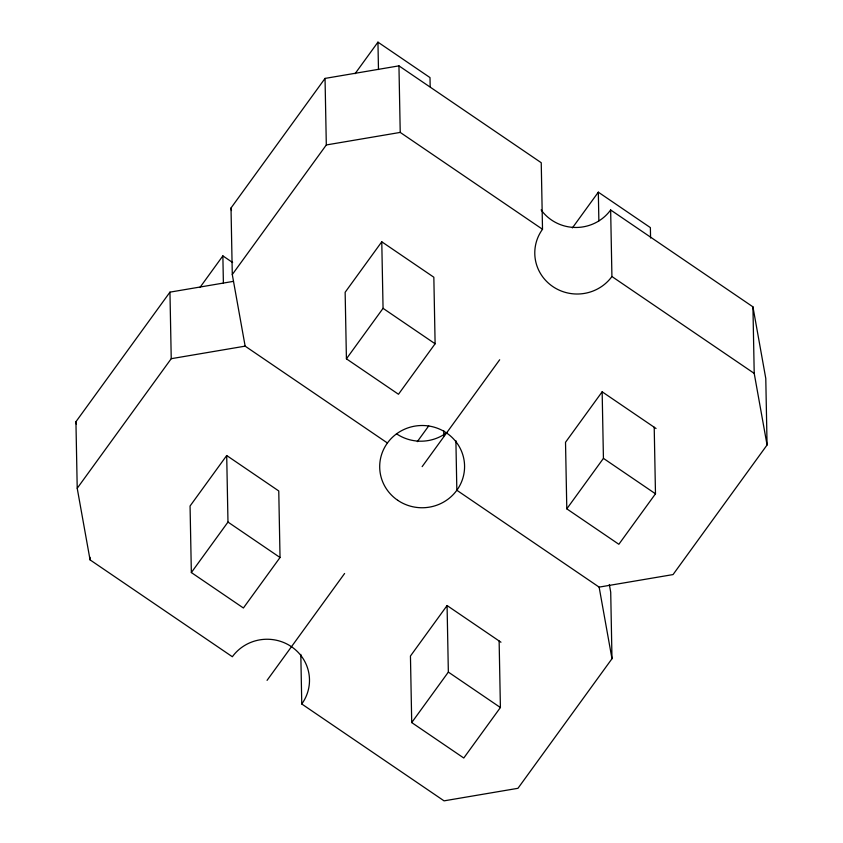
<?xml version="1.0" encoding="UTF-8"?>
<svg xmlns="http://www.w3.org/2000/svg" width="843" height="843" viewBox="0 0 843 843"><rect width="100%" height="100%" fill="white"/><g stroke="black" fill="none" stroke-linecap="round" stroke-linejoin="round"><path stroke-width="1.26" d="M609.331 584.505L610.711 592.176L611.986 658.72L517.96 788.31L444.05 800.85L301.762 703.989A42.435 41.117 -1.1 0 0 291.478 646.707A42.435 41.117 -1.1 0 0 232.352 656.739L90.064 559.878L77.219 488.276L75.933 421.721L169.959 292.142L233.49 281.351M387.432 443.007L245.144 346.146L232.289 274.533L231.014 207.989L325.04 78.41L398.95 65.859L541.238 162.72L542.513 229.275A42.435 41.117 -1.1 0 0 552.797 286.557A42.435 41.117 -1.1 0 0 611.923 276.525L754.211 373.386L767.067 444.988L673.041 574.578L599.131 587.118L456.843 490.257L455.894 440.668M199.97 287.442L222.868 255.882L232.626 262.531M355.051 73.71L377.949 42.15L430.004 77.588L430.172 86.724M77.219 488.276L171.234 358.686L169.959 292.142M232.289 274.533L326.315 144.954L325.04 78.41M226.704 455.526L190.065 506.011L191.35 572.555L243.406 607.993L280.034 557.508L278.759 490.963L226.704 455.526L227.979 522.07L191.35 572.555M381.774 241.793L345.145 292.279L346.42 358.823L398.476 394.261L435.114 343.775L433.839 277.231L381.774 241.793L383.059 308.338L346.42 358.823M417.296 441.658L428.739 425.884M572.376 227.926L598.319 192.172L650.375 227.61L650.575 238.042M267.062 680.364L344.597 573.493M422.143 466.632L499.678 359.761M500.953 642.218L447.075 605.548L410.446 656.033L411.721 722.577L463.776 758.015L500.405 707.53L499.13 640.975M656.033 428.486L602.155 391.805L565.516 442.301L566.802 508.845L618.857 544.283L655.485 493.798L654.21 427.243M411.721 722.577L448.35 672.092L447.075 605.548M566.802 508.845L603.43 458.36L602.155 391.805M326.315 144.954L400.225 132.414L542.513 229.275M171.234 358.686L245.144 346.146M541.122 209.907A42.435 41.117 -1.1 0 0 610.648 209.97L752.936 306.841L765.781 378.444L767.067 444.988M383.059 308.338L435.114 343.775M603.43 458.36L655.485 493.798M227.979 522.07L280.034 557.508M448.35 672.092L500.405 707.53M599.131 587.118L611.986 658.72M231.014 207.989L231.477 210.55M75.933 421.721L76.397 424.282M752.936 306.841L754.211 373.386M610.648 209.97L611.923 276.525M598.319 192.172L598.867 220.877M443.713 430.689L443.818 435.915M398.95 65.859L400.225 132.414M377.949 42.15L378.475 69.547M300.814 654.4L301.762 703.989M222.868 255.882L223.395 283.28M90.022 557.265L90.064 559.878M447.106 432.364A42.435 41.117 -1.1 0 1 396.442 433.745M397.717 500.289A42.435 41.117 -1.1 0 0 464.409 470.257A42.435 41.117 -1.1 0 0 404.292 429.34A42.435 41.117 -1.1 0 0 397.717 500.289"/></g></svg>
